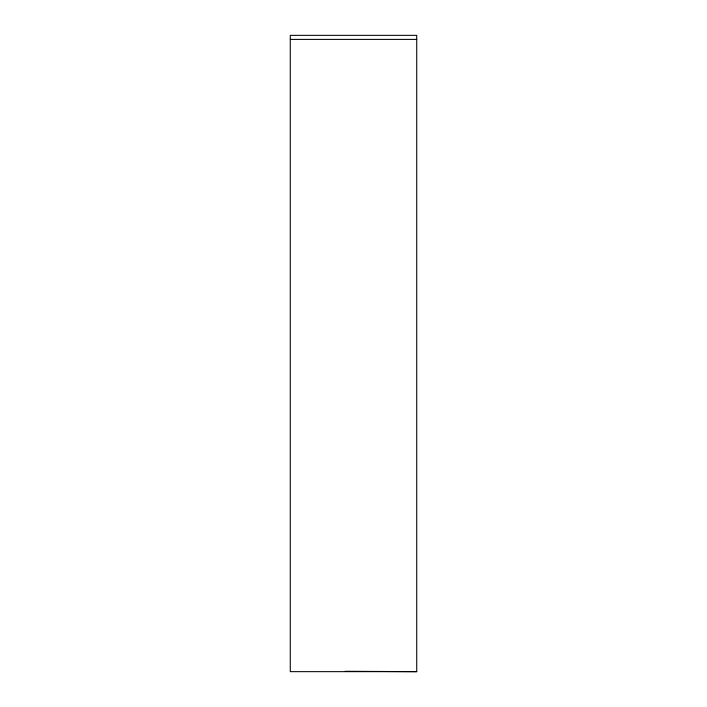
<?xml version="1.0" encoding="UTF-8"?>
<svg xmlns="http://www.w3.org/2000/svg" width="707" height="707" viewBox="0 0 707 707"><rect width="100%" height="100%" fill="white"/><g stroke="black" fill="none" stroke-linecap="round" stroke-linejoin="round"><path stroke-width="1.06" d="M290.277 39.398L416.723 39.398M416.723 671.65L290.277 671.65L290.277 35.35L416.723 35.35L416.723 671.65L345.255 671.297"/></g></svg>
